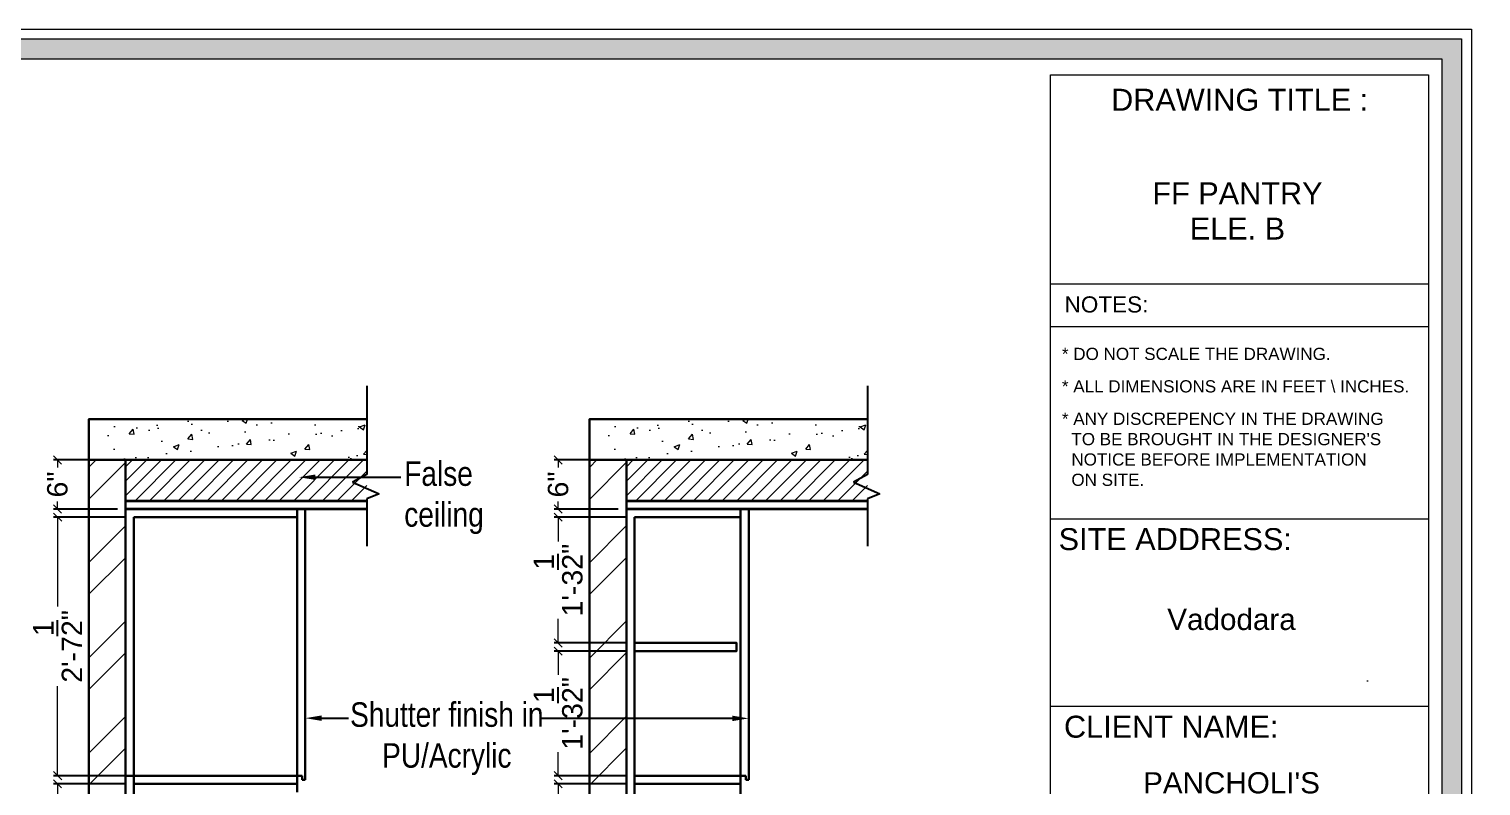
# Model space of a CAD drawing. Header units: millimetres. Extents: x 56222 to 3066687, y -650199 to -121287.
# Drawn here: x 133751.5 to 133929.4, y -184616.5 to -184523.8 of the extents above; entities that cross this region are included whole.
import ezdxf
from ezdxf import colors
from ezdxf.entities.mleader import LeaderData, LeaderLine
from ezdxf.enums import TextEntityAlignment as Align
from ezdxf.math import Vec2, Vec3

# ---------------------------------------------------------------- set-up
doc = ezdxf.new("R2010")
doc.units = ezdxf.units.MM
doc.header["$MEASUREMENT"] = 0
doc.header["$PDMODE"] = 35
doc.linetypes.add('DASHEDX2', pattern=[1.5, 1, -0.5])
doc.layers.get('Defpoints').update_dxf_attribs({"color": 220})
for name, color, linetype, lineweight in [('dim05', 1, 'Continuous', 13), ('Dimension', 10, 'DASHEDX2', 20), ('FURNITURE', 32, 'Continuous', 9), ('GF FALSE CEILING', 6, 'Continuous', 35), ('hatch-wall', 8, 'Continuous', 9), ('NAME PLATE', 7, 'Continuous', 25), ('SECTION ( SLAB PLine )', 104, 'Continuous', 30), ('Text', 7, 'Continuous', 15), ('wall', 7, 'Continuous', 30), ('XX~SLAB ( BEAM )~ ( DIM )', 7, 'Continuous', 9)]:
    doc.layers.add(name, color=color, linetype=linetype, lineweight=lineweight)
doc.styles.add('Arial', font='arial.ttf')
doc.styles.get("Standard").update_dxf_attribs({"font": 'arial.ttf', "height": 6})
doc.styles.add('style4', font='ARIALN.TTF')
doc.dimstyles.new('ISO-25', dxfattribs={"dimtxt": 2.5, "dimasz": 1, "dimexe": 0.5, "dimexo": 1, "dimtad": 0, "dimdec": 1, "dimlunit": 4, "dimtxsty": 'Standard', "dimblk": 'OBLIQUE', "dimcen": 2.5, "dimclrd": 1, "dimclre": 1, "dimclrt": 5, "dimadec": 0, "dimazin": 0, "dimtfac": 1, "dimtdec": 1, "dimtmove": 0, "dimatfit": 3, "dimfxl": 1, "dimlwd": -1, "dimarcsym": 0})

# ---------------------------------------------------------------- blocks, each defined once
blk = doc.blocks.new('_Oblique')
at = {"layer": 'wall', "color": 0, "lineweight": -2}
blk.add_line((-0.5, -0.5), (0.5, 0.5), dxfattribs=at)
blk = doc.blocks.new('*D305')
at = {"layer": 'Defpoints', "color": 0, "lineweight": 30, "transparency": 16777216}
for p in [(133755, -184576.57), (133763.36, -184576.57), (133763.36, -184582.57)]:
    blk.add_point(p, dxfattribs=at)
at = {"layer": 'dim05', "color": 1, "linetype": 'Continuous', "lineweight": -2, "transparency": 16777216}
for p, q in [((133762.36, -184576.57), (133754.5, -184576.57)), ((133762.36, -184582.57), (133754.5, -184582.57))]:
    blk.add_line(p, q, dxfattribs=at)
at = {"layer": 'dim05', "color": 1, "linetype": 'Continuous', "transparency": 16777216}
for p, q in [((133755, -184576.57), (133755, -184577.5)), ((133755, -184582.57), (133755, -184581.64))]:
    blk.add_line(p, q, dxfattribs=at)
at = {"layer": 'dim05', "color": 1, "transparency": 16777216}
for p, rotation in [((133755, -184576.57), 90), ((133755, -184582.57), 270)]:
    blk.add_blockref('_Oblique', p, dxfattribs=dict(at, rotation=rotation))
at = {"layer": 'dim05', "color": 5, "lineweight": 25, "transparency": 16777216, "insert": (133755, -184579.57), "char_height": 2.5, "attachment_point": 5, "rotation": 90, "style": 'Arial'}
blk.add_mtext('6"', dxfattribs=at)
blk = doc.blocks.new('*D311')
at = {"layer": 'Defpoints', "color": 0, "lineweight": 30, "transparency": 16777216}
for p in [(133816.34, -184616.22), (133825.69, -184616.22), (133825.69, -184634.32)]:
    blk.add_point(p, dxfattribs=at)
at = {"layer": 'dim05', "color": 1, "linetype": 'Continuous', "lineweight": -2, "transparency": 16777216}
for p, q in [((133824.69, -184616.22), (133815.84, -184616.22)), ((133824.69, -184634.32), (133815.84, -184634.32))]:
    blk.add_line(p, q, dxfattribs=at)
at = {"layer": 'dim05', "color": 1, "linetype": 'Continuous', "transparency": 16777216}
for p, q in [((133816.34, -184616.22), (133816.34, -184621.44)), ((133816.34, -184634.32), (133816.34, -184629.1))]:
    blk.add_line(p, q, dxfattribs=at)
at = {"layer": 'dim05', "color": 1, "transparency": 16777216}
for p, rotation in [((133816.34, -184616.22), 90), ((133816.34, -184634.32), 270)]:
    blk.add_blockref('_Oblique', p, dxfattribs=dict(at, rotation=rotation))
at = {"layer": 'dim05', "color": 5, "lineweight": 25, "transparency": 16777216, "insert": (133816.34, -184625.27), "char_height": 2.5, "attachment_point": 5, "rotation": 90, "style": 'Arial'}
blk.add_mtext('1\'-6"', dxfattribs=at)
blk = doc.blocks.new('*D312')
at = {"layer": 'Defpoints', "color": 0, "lineweight": 30, "transparency": 16777216}
for p in [(133816.34, -184583.57), (133825.69, -184583.57), (133825.69, -184598.97)]:
    blk.add_point(p, dxfattribs=at)
at = {"layer": 'dim05', "color": 1, "linetype": 'Continuous', "lineweight": -2, "transparency": 16777216}
for p, q in [((133824.69, -184583.57), (133815.84, -184583.57)), ((133824.69, -184598.97), (133815.84, -184598.97))]:
    blk.add_line(p, q, dxfattribs=at)
at = {"layer": 'dim05', "color": 1, "linetype": 'Continuous', "transparency": 16777216}
for p, q in [((133816.34, -184583.57), (133816.34, -184586.53)), ((133816.34, -184598.97), (133816.34, -184596.01))]:
    blk.add_line(p, q, dxfattribs=at)
at = {"layer": 'dim05', "color": 1, "transparency": 16777216}
for p, rotation in [((133816.34, -184583.57), 90), ((133816.34, -184598.97), 270)]:
    blk.add_blockref('_Oblique', p, dxfattribs=dict(at, rotation=rotation))
at = {"layer": 'dim05', "color": 5, "lineweight": 25, "transparency": 16777216, "insert": (133816.34, -184591.27), "char_height": 2.5, "attachment_point": 5, "rotation": 90, "style": 'Arial'}
blk.add_mtext('1\'-3{\\H1x;\\S1/2;}"', dxfattribs=at)
blk = doc.blocks.new('*D313')
at = {"layer": 'Defpoints', "color": 0, "lineweight": 30, "transparency": 16777216}
for p in [(133816.34, -184576.57), (133824.69, -184576.57), (133824.69, -184582.57)]:
    blk.add_point(p, dxfattribs=at)
at = {"layer": 'dim05', "color": 1, "linetype": 'Continuous', "lineweight": -2, "transparency": 16777216}
for p, q in [((133823.69, -184576.57), (133815.84, -184576.57)), ((133823.69, -184582.57), (133815.84, -184582.57))]:
    blk.add_line(p, q, dxfattribs=at)
at = {"layer": 'dim05', "color": 1, "linetype": 'Continuous', "transparency": 16777216}
for p, q in [((133816.34, -184576.57), (133816.34, -184577.5)), ((133816.34, -184582.57), (133816.34, -184581.64))]:
    blk.add_line(p, q, dxfattribs=at)
at = {"layer": 'dim05', "color": 1, "transparency": 16777216}
for p, rotation in [((133816.34, -184576.57), 90), ((133816.34, -184582.57), 270)]:
    blk.add_blockref('_Oblique', p, dxfattribs=dict(at, rotation=rotation))
at = {"layer": 'dim05', "color": 5, "lineweight": 25, "transparency": 16777216, "insert": (133816.34, -184579.57), "char_height": 2.5, "attachment_point": 5, "rotation": 90, "style": 'Arial'}
blk.add_mtext('6"', dxfattribs=at)
blk = doc.blocks.new('*D337')
at = {"layer": 'Defpoints', "color": 0, "lineweight": 30, "transparency": 16777216}
for p in [(133755, -184616.22), (133764.36, -184616.22, 0.14), (133764.36, -184633)]:
    blk.add_point(p, dxfattribs=at)
at = {"layer": 'dim05', "color": 1, "linetype": 'Continuous', "lineweight": -2, "transparency": 16777216}
for p, q in [((133763.36, -184616.22), (133754.5, -184616.22)), ((133763.36, -184633), (133754.5, -184633))]:
    blk.add_line(p, q, dxfattribs=at)
at = {"layer": 'dim05', "color": 1, "linetype": 'Continuous', "transparency": 16777216}
for p, q in [((133755, -184616.22), (133755, -184620.78)), ((133755, -184633), (133755, -184628.44))]:
    blk.add_line(p, q, dxfattribs=at)
at = {"layer": 'dim05', "color": 1, "transparency": 16777216}
for p, rotation in [((133755, -184616.22), 90), ((133755, -184633), 270)]:
    blk.add_blockref('_Oblique', p, dxfattribs=dict(at, rotation=rotation))
at = {"layer": 'dim05', "color": 5, "lineweight": 25, "transparency": 16777216, "insert": (133755, -184624.61), "char_height": 2.5, "attachment_point": 5, "rotation": 90, "style": 'Arial'}
blk.add_mtext('1\'-5"', dxfattribs=at)
blk = doc.blocks.new('*D338')
at = {"layer": 'Defpoints', "color": 0, "lineweight": 30, "transparency": 16777216}
for p in [(133755.02, -184583.57), (133764.36, -184583.57), (133764.36, -184615.22, 0.14)]:
    blk.add_point(p, dxfattribs=at)
at = {"layer": 'dim05', "color": 1, "linetype": 'Continuous', "lineweight": -2, "transparency": 16777216}
for p, q in [((133763.36, -184583.57), (133754.52, -184583.57)), ((133763.36, -184615.22), (133754.52, -184615.22))]:
    blk.add_line(p, q, dxfattribs=at)
at = {"layer": 'dim05', "color": 1, "linetype": 'Continuous', "transparency": 16777216}
for p, q in [((133755.02, -184583.57), (133755.02, -184594.51)), ((133755.02, -184615.22), (133755.02, -184604.27))]:
    blk.add_line(p, q, dxfattribs=at)
at = {"layer": 'dim05', "color": 1, "transparency": 16777216}
for p, rotation in [((133755.02, -184583.57), 90), ((133755.02, -184615.22), 270)]:
    blk.add_blockref('_Oblique', p, dxfattribs=dict(at, rotation=rotation))
at = {"layer": 'dim05', "color": 5, "lineweight": 25, "transparency": 16777216, "insert": (133755.02, -184599.39), "char_height": 2.5, "attachment_point": 5, "rotation": 90, "style": 'Arial'}
blk.add_mtext('2\'-7{\\H1x;\\S1/2;}"', dxfattribs=at)
blk = doc.blocks.new('*D341')
at = {"layer": 'Defpoints', "color": 0, "lineweight": 30, "transparency": 16777216}
for p in [(133816.34, -184599.97), (133825.69, -184599.97), (133825.69, -184615.22)]:
    blk.add_point(p, dxfattribs=at)
at = {"layer": 'dim05', "color": 1, "linetype": 'Continuous', "lineweight": -2, "transparency": 16777216}
for p, q in [((133824.69, -184599.97), (133815.84, -184599.97)), ((133824.69, -184615.22), (133815.84, -184615.22))]:
    blk.add_line(p, q, dxfattribs=at)
at = {"layer": 'dim05', "color": 1, "linetype": 'Continuous', "transparency": 16777216}
for p, q in [((133816.34, -184599.97), (133816.34, -184602.85)), ((133816.34, -184615.22), (133816.34, -184612.34))]:
    blk.add_line(p, q, dxfattribs=at)
at = {"layer": 'dim05', "color": 1, "transparency": 16777216}
for p, rotation in [((133816.34, -184599.97), 90), ((133816.34, -184615.22), 270)]:
    blk.add_blockref('_Oblique', p, dxfattribs=dict(at, rotation=rotation))
at = {"layer": 'dim05', "color": 5, "lineweight": 25, "transparency": 16777216, "insert": (133816.34, -184607.59), "char_height": 2.5, "attachment_point": 5, "rotation": 90, "style": 'Arial'}
blk.add_mtext('1\'-3{\\H1x;\\S1/2;}"', dxfattribs=at)

msp = doc.modelspace()

# ---------------------------------------------------------------- hatches: boundary and pattern name
at = {"layer": 'Dimension', "linetype": 'Continuous', "true_color": 0xd39e00}
h = msp.add_hatch(color=42, dxfattribs=at)
h.paths.add_polyline_path([(133582.29, -184525.028), (133582.29, -184767.671), (133927.014, -184767.671), (133927.014, -184525.028)])
h.paths.add_polyline_path([(133584.71, -184527.447), (133924.595, -184527.447), (133924.595, -184765.251), (133584.71, -184765.251)], flags=16)
at = {"layer": 'FURNITURE', "lineweight": 20, "true_color": 0x636466}
h = msp.add_hatch(dxfattribs=at)
h.set_pattern_fill('AR-CONC', color=251)
h.set_pattern_definition([(50, (4340.9624, -203126.278), (7.17260183, -0.62752135), [0.75, -8.25]), (355, (4340.962, -203126.278), (-1.38751334, 7.52192134), [0.6, -6.6]), (100.4514445, (4341.56, -203126.33), (5.78508847, 6.8943999), [0.6374019, -7.0114211]), (46.1842, (4340.962, -203124.278), (10.6724133, -1.6551928), [1.125, -12.375]), (96.6356355, (4341.852, -203124.416), (9.34661946, 9.741186), [0.9561034, -10.5171376]), (351.184164, (4340.962, -203124.278), (9.34661945, 9.741186), [0.9, -9.9]), (21, (4341.9624, -203124.778), (5.96907052, -4.0261889), [0.75, -8.25]), (326, (4341.962, -203124.778), (2.4331533, 7.25150045), [0.6, -6.6]), (71.451445, (4342.46, -203125.1134), (8.40222377, 3.22531153), [0.6374019, -7.0114211]), (37.5, (4340.9624, -203126.278), (0.121598553, 3.32893854), [0, -6.52, 0, -6.7, 0, -6.625]), (7.5, (4340.9624, -203126.278), (2.63069537, 3.94411712), [0, -3.82, 0, -6.37, 0, -2.525]), (327.5, (4338.7324, -203126.278), (5.33822436, -0.22554872), [0, -2.5, 0, -7.8, 0, -10.35]), (317.5, (4337.7324, -203126.278), (5.8318617, 1.00104982), [0, -3.25, 0, -5.18, 0, -7.35])])
h.paths.add_polyline_path([(133918.514, -184603.567), (133913.99, -184603.567), (133913.99, -184603.599)])
h.paths.add_polyline_path([(133792.884, -184576.563), (133792.897, -184571.567), (133758.856, -184571.567), (133758.856, -184576.567), (133769.99, -184576.567), (133769.976, -184576.572)])
h = msp.add_hatch(dxfattribs=at)
h.set_pattern_fill('AR-CONC', color=251)
h.set_pattern_definition([(50, (4402.3007, -203126.278), (7.17260183, -0.62752135), [0.75, -8.25]), (355, (4402.301, -203126.278), (-1.38751334, 7.52192134), [0.6, -6.6]), (100.4514445, (4402.8984, -203126.33), (5.78508847, 6.8943999), [0.6374019, -7.0114211]), (46.1842, (4402.301, -203124.278), (10.6724133, -1.6551928), [1.125, -12.375]), (96.6356355, (4403.19, -203124.416), (9.34661946, 9.741186), [0.9561034, -10.5171376]), (351.184164, (4402.301, -203124.278), (9.34661945, 9.741186), [0.9, -9.9]), (21, (4403.3007, -203124.778), (5.96907052, -4.0261889), [0.75, -8.25]), (326, (4403.301, -203124.778), (2.4331533, 7.25150045), [0.6, -6.6]), (71.451445, (4403.798, -203125.1134), (8.40222377, 3.22531153), [0.6374019, -7.0114211]), (37.5, (4402.3007, -203126.278), (0.121598553, 3.32893854), [0, -6.52, 0, -6.7, 0, -6.625]), (7.5, (4402.3007, -203126.278), (2.63069537, 3.94411712), [0, -3.82, 0, -6.37, 0, -2.525]), (327.5, (4400.0707, -203126.278), (5.33822436, -0.22554872), [0, -2.5, 0, -7.8, 0, -10.35]), (317.5, (4399.0707, -203126.278), (5.8318617, 1.00104982), [0, -3.25, 0, -5.18, 0, -7.35])])
h.paths.add_polyline_path([(133979.853, -184603.567), (133975.328, -184603.567), (133975.328, -184603.599)])
h.paths.add_polyline_path([(133854.222, -184576.563), (133854.235, -184571.567), (133820.194, -184571.567), (133820.194, -184576.567), (133831.328, -184576.567), (133831.315, -184576.572)])
at = {"layer": 'GF FALSE CEILING', "lineweight": 9}
h = msp.add_hatch(dxfattribs=at)
h.set_pattern_fill('ANSI31', color=256, scale=10)
h.set_pattern_definition([(45, (5524.6202, -201508.6988), (-0.883883476, 0.883883476), [])])
h.paths.add_polyline_path([(133792.89, -184576.567), (133763.356, -184576.567), (133763.356, -184581.567), (133792.89, -184581.567)])
h = msp.add_hatch(dxfattribs=at)
h.set_pattern_fill('ANSI31', color=256, scale=10)
h.set_pattern_definition([(45, (5585.9585, -201508.6988), (-0.883883476, 0.883883476), [])])
h.paths.add_polyline_path([(133854.229, -184576.567), (133824.694, -184576.567), (133824.694, -184581.567), (133854.229, -184581.567)])
at = {"layer": 'hatch-wall'}
h = msp.add_hatch(dxfattribs=at)
h.set_pattern_fill('ANSI32', color=256, scale=22)
h.set_pattern_definition([(45, (5524.62, -201517.69), (-5.83363094, 5.83363094), []), (45, (5528.509, -201517.69), (-5.83363094, 5.83363094), [])])
h.paths.add_polyline_path([(133763.35, -184576.567), (133758.862, -184576.567), (133758.868, -184700.567), (133763.356, -184700.567)])
h = msp.add_hatch(dxfattribs=at)
h.set_pattern_fill('ANSI32', color=256, scale=22)
h.set_pattern_definition([(45, (5585.9585, -201517.69), (-5.83363094, 5.83363094), []), (45, (5589.848, -201517.69), (-5.83363094, 5.83363094), [])])
h.paths.add_polyline_path([(133824.688, -184576.567), (133820.201, -184576.567), (133820.207, -184700.567), (133824.694, -184700.567)])

# ---------------------------------------------------------------- linework, layer by layer
at = {"layer": 'Dimension', "color": 42, "linetype": 'Continuous', "true_color": 0xd39e00}
for p, q in [((133922.957, -184555.033), (133876.636, -184555.033)), ((133922.957, -184560.252), (133876.636, -184560.252)), ((133922.957, -184583.794), (133876.636, -184583.794)), ((133922.957, -184606.754), (133876.636, -184606.754))]:
    msp.add_line(p, q, dxfattribs=at)
for points in [[(133581.081, -184523.818), (133928.224, -184523.818), (133928.224, -184768.88), (133581.081, -184768.88)], [(133582.29, -184525.028), (133927.014, -184525.028), (133927.014, -184767.671), (133582.29, -184767.671)], [(133584.71, -184527.447), (133924.595, -184527.447), (133924.595, -184765.251), (133584.71, -184765.251)]]:
    msp.add_lwpolyline(points, close=True, dxfattribs=at)
at = {"layer": 'Dimension', "color": 42, "linetype": 'ByBlock', "true_color": 0xd39e00}
msp.add_lwpolyline([(133876.636, -184763.26), (133876.636, -184529.439), (133922.957, -184529.439), (133922.957, -184763.26)], close=True, dxfattribs=at)
at = {"layer": 'FURNITURE', "linetype": 'ByBlock', "lineweight": -3}
for p, q in [((133792.89, -184567.491), (133792.89, -184578.356)), ((133854.229, -184567.491), (133854.229, -184578.356)), ((133792.89, -184578.356), (133791.164, -184579.265)), ((133791.164, -184579.265), (133794.403, -184580.728)), ((133854.229, -184578.356), (133852.502, -184579.265)), ((133852.502, -184579.265), (133855.741, -184580.728)), ((133794.403, -184580.728), (133792.89, -184581.304)), ((133855.741, -184580.728), (133854.229, -184581.304)), ((133792.89, -184581.304), (133792.89, -184587.114)), ((133854.229, -184581.304), (133854.229, -184587.114)), ((133824.694, -184583.567), (133824.694, -184587.576))]:
    msp.add_line(p, q, dxfattribs=at)
at = {"layer": 'FURNITURE', "lineweight": 30}
for p, q in [((133785.356, -184582.567), (133763.356, -184582.567)), ((133784.356, -184615.72, 0.013), (133784.356, -184582.567)), ((133785.356, -184615.72, 0.013), (133785.356, -184582.567)), ((133839.694, -184582.567), (133824.694, -184582.567)), ((133838.694, -184582.567), (133838.694, -184635.318)), ((133839.694, -184615.72), (133839.694, -184582.567)), ((133763.356, -184583.567), (133763.356, -184583.567)), ((133784.356, -184583.567), (133764.356, -184583.567)), ((133825.694, -184583.567), (133825.694, -184635.318)), ((133838.694, -184583.567), (133825.694, -184583.567)), ((133784.356, -184615.22, 0.013), (133763.356, -184615.22, 0.143)), ((133784.356, -184616.22, 0.013), (133764.356, -184616.22, 0.143)), ((133784.356, -184615.22, 0.013), (133784.356, -184615.22, 0.013)), ((133784.356, -184615.22, 0.013), (133784.356, -184615.22, 0.013)), ((133784.356, -184615.22, 0.013), (133784.976, -184615.22, 0.013)), ((133784.356, -184617.22, 0.013), (133784.356, -184615.22, 0.013)), ((133784.976, -184615.72, 0.013), (133784.976, -184615.22, 0.013)), ((133785.356, -184615.72, 0.013), (133784.976, -184615.72, 0.013)), ((133838.694, -184615.22), (133839.314, -184615.22)), ((133838.694, -184615.72), (133838.694, -184615.72)), ((133838.694, -184615.72), (133838.694, -184615.72)), ((133839.314, -184615.72), (133839.314, -184615.22)), ((133839.694, -184615.72), (133839.314, -184615.72))]:
    msp.add_line(p, q, dxfattribs=at)
at = {"layer": 'FURNITURE', "lineweight": 30, "ltscale": 0.4}
for p, q in [((133763.356, -184582.567), (133763.357, -184615.22, 0.143)), ((133764.356, -184583.567, 0.004), (133764.357, -184615.22, 0.143)), ((133763.356, -184668.317, 0), (133763.356, -184615.22, 0.143)), ((133764.356, -184667.568, 0), (133764.356, -184615.22, 0.143))]:
    msp.add_line(p, q, dxfattribs=at)
at = {"layer": 'FURNITURE', "lineweight": 30}
msp.add_lwpolyline([(133824.694, -184582.567), (133824.694, -184635.318)], dxfattribs=at)
for points in [[(133825.694, -184599.97), (133838.194, -184599.97), (133838.194, -184598.97), (133825.694, -184598.97)], [(133825.694, -184616.22), (133838.694, -184616.22), (133838.694, -184615.22), (133825.694, -184615.22)]]:
    msp.add_lwpolyline(points, close=True, dxfattribs=at)
at = {"layer": 'GF FALSE CEILING'}
for p, q in [((133763.356, -184581.567), (133792.89, -184581.567)), ((133763.356, -184582.567), (133792.89, -184582.567)), ((133824.694, -184581.567), (133854.229, -184581.567)), ((133824.694, -184582.567), (133854.229, -184582.567))]:
    msp.add_line(p, q, dxfattribs=at)
at = {"layer": 'SECTION ( SLAB PLine )', "color": 1}
for points in [[(133792.89, -184571.567), (133758.856, -184571.567), (133758.856, -184576.567), (133763.356, -184576.567), (133763.356, -184576.567), (133792.89, -184576.567)], [(133854.229, -184571.567), (133820.194, -184571.567), (133820.194, -184576.567), (133824.694, -184576.567), (133824.694, -184576.567), (133854.229, -184576.567)]]:
    msp.add_lwpolyline(points, dxfattribs=at)
at = {"layer": 'XX~SLAB ( BEAM )~ ( DIM )', "lineweight": 30}
for points in [[(133763.356, -184700.567), (133758.856, -184700.567), (133758.856, -184576.567), (133763.356, -184576.567)], [(133824.694, -184700.567), (133820.194, -184700.567), (133820.194, -184576.567), (133824.694, -184576.567)]]:
    msp.add_lwpolyline(points, close=True, dxfattribs=at)

# ---------------------------------------------------------------- texts
at = {"layer": 'NAME PLATE', "style": 'Arial'}
for s, height, p in [('DRAWING TITLE : ', 2.68726, (133900.346, -184533.814)), ('FF PANTRY', 2.6873, (133899.553, -184545.267)), ('ELE. B', 2.6873, (133899.553, -184549.588)), ('NOTES:', 1.9745, (133883.507, -184558.514)), ('SITE ADDRESS:', 2.68726, (133891.933, -184587.601)), ('Vadodara', 2.5977, (133898.825, -184597.38)), ('CLIENT NAME:', 2.68726, (133891.444, -184610.561)), ("PANCHOLI'S", 2.5977, (133898.825, -184617.383))]:
    msp.add_text(s, height=height, dxfattribs=at).set_placement(p, align=Align.CENTER)
at = {"layer": 'NAME PLATE', "char_height": 1.49336, "width": 57.69615, "attachment_point": 1, "style": 'Arial'}
for s, insert in [('* DO NOT SCALE THE DRAWING.', (133878.051, -184562.836)), ('* ALL DIMENSIONS ARE IN FEET \\\\ INCHES.', (133878.051, -184566.807)), ("* ANY DISCREPENCY IN THE DRAWING \\P  TO BE BROUGHT IN THE DESIGNER'S\\P  NOTICE BEFORE IMPLEMENTATION \\P  ON SITE.", (133878.051, -184570.778))]:
    msp.add_mtext(s, dxfattribs=dict(at, insert=insert))

# ---------------------------------------------------------------- dimensions: what is measured, and where the dimension line sits
at = {"layer": 'dim05', "color": 27, "lineweight": 25, "true_color": 0x7d5120}
for base, p1, p2, picture, middle in [((133754.999, -184576.567), (133763.356, -184582.567), (133763.356, -184576.567), '*D305', (133754.999, -184579.567)), ((133816.337, -184576.567), (133824.694, -184582.567), (133824.694, -184576.567), '*D313', (133816.337, -184579.567)), ((133755.022, -184583.567), (133764.356, -184615.22, 0.143), (133764.356, -184583.567), '*D338', (133755.022, -184599.394)), ((133816.337, -184583.567), (133825.694, -184598.97), (133825.694, -184583.567), '*D312', (133816.337, -184591.269)), ((133816.3369193, -184599.969558), (133825.694411, -184615.2195581), (133825.694411, -184599.969558), '*D341', (133816.3369193, -184607.5945581)), ((133754.999, -184616.22), (133764.356, -184632.995), (133764.356, -184616.22, 0.14), '*D337', (133754.999, -184624.607)), ((133816.337, -184616.22), (133825.694, -184634.318), (133825.694, -184616.22), '*D311', (133816.337, -184625.269))]:
    dim = msp.add_linear_dim(base=base, p1=p1, p2=p2, angle=90, dimstyle='ISO-25', override={"dimtxsty": 'Arial'}, dxfattribs=at)
    dim.commit()
    dim.dimension.update_dxf_attribs({"geometry": picture, "text_midpoint": middle})

# ---------------------------------------------------------------- leaders
at = {"layer": 'Text', "color": 1, "lineweight": 0, "ltscale": 20}
ml = msp.add_multileader_mtext('Standard', dxfattribs=at)
ml.set_content('False \\Pceiling', color=1, style='style4')
ml.set_leader_properties()
ml.build(insert=Vec2(0, 0))
ml.multileader.update_dxf_attribs({"dogleg_length": 2.025, "arrow_head_size": 2})
ctx = ml.context
ctx.base_point, ctx.char_height, ctx.arrow_head_size, ctx.landing_gap_size, ctx.plane_origin = Vec3(133797.083, -184578.677), 3, 2, 0.4, Vec3(133735.461, -184578.677)
notes = []
notes.append((ctx, [(0, (1, 1, 0), (133794.594, -184578.677), (1, 0), 2.489, [(0, [(133784.586, -184578.677)], 0, [])])]))
ctx.mtext.insert = Vec3(133797.483, -184576.736)
ml = msp.add_multileader_mtext('Standard', dxfattribs=at)
ml.set_content('Shutter finish in \\PPU/Acrylic ', color=1, style='style4')
ml.set_leader_properties()
ml.build(insert=Vec2(0, 0))
ml.multileader.update_dxf_attribs({"dogleg_length": 2.025, "arrow_head_size": 2})
ctx = ml.context
ctx.base_point, ctx.char_height, ctx.arrow_head_size, ctx.landing_gap_size, ctx.plane_origin = Vec3(133790.651, -184608.174, 0.078), 3, 2, 0.4, Vec3(133722.024, -184608.174, 0.078)
ctx.text_align_type = 1
notes.append((ctx, [(0, (1, 1, 0), (133789.689, -184608.174, 0.078), (1, 0), 0.962, [(0, [(133785.356, -184608.174, 0.078)], 0, [])])]))
ctx.mtext.insert, ctx.mtext.alignment = Vec3(133802.698, -184606.233, 0.078), 2
ml = msp.add_multileader_mtext('Standard', dxfattribs=at)
ml.set_content('', color=1, style='style4')
ml.set_leader_properties()
ml.build(insert=Vec2(0, 0))
ml.multileader.update_dxf_attribs({"dogleg_length": 2.011, "arrow_head_size": 2})
ctx = ml.context
ctx.base_point, ctx.char_height, ctx.arrow_head_size, ctx.landing_gap_size, ctx.plane_origin = Vec3(133813.448, -184608.2), 3, 2, 0.4, Vec3(133857.629, -184608.2)
notes.append((ctx, [(0, (1, 1, 0), (133816.26, -184608.2), (-1, 0), 2.011, [(0, [(133839.694, -184608.2)], 0, [])])]))
ctx.mtext.insert = Vec3(133813.848, -184606.7)
for ctx, leaders in notes:
    for number, flags, end, landing, length, lines in leaders:
        leader = LeaderData()
        leader.index, (leader.has_last_leader_line, leader.has_dogleg_vector, leader.attachment_direction) = number, flags
        leader.last_leader_point, leader.dogleg_vector, leader.dogleg_length = Vec3(end), Vec3(landing), length
        for number, points, colour, breaks in lines:
            line = LeaderLine()
            line.index, line.vertices, line.color, line.breaks = number, Vec3.list(points), colors.encode_raw_color(colour), breaks
            leader.lines.append(line)
        ctx.leaders.append(leader)

doc.saveas('drawing.dxf')
